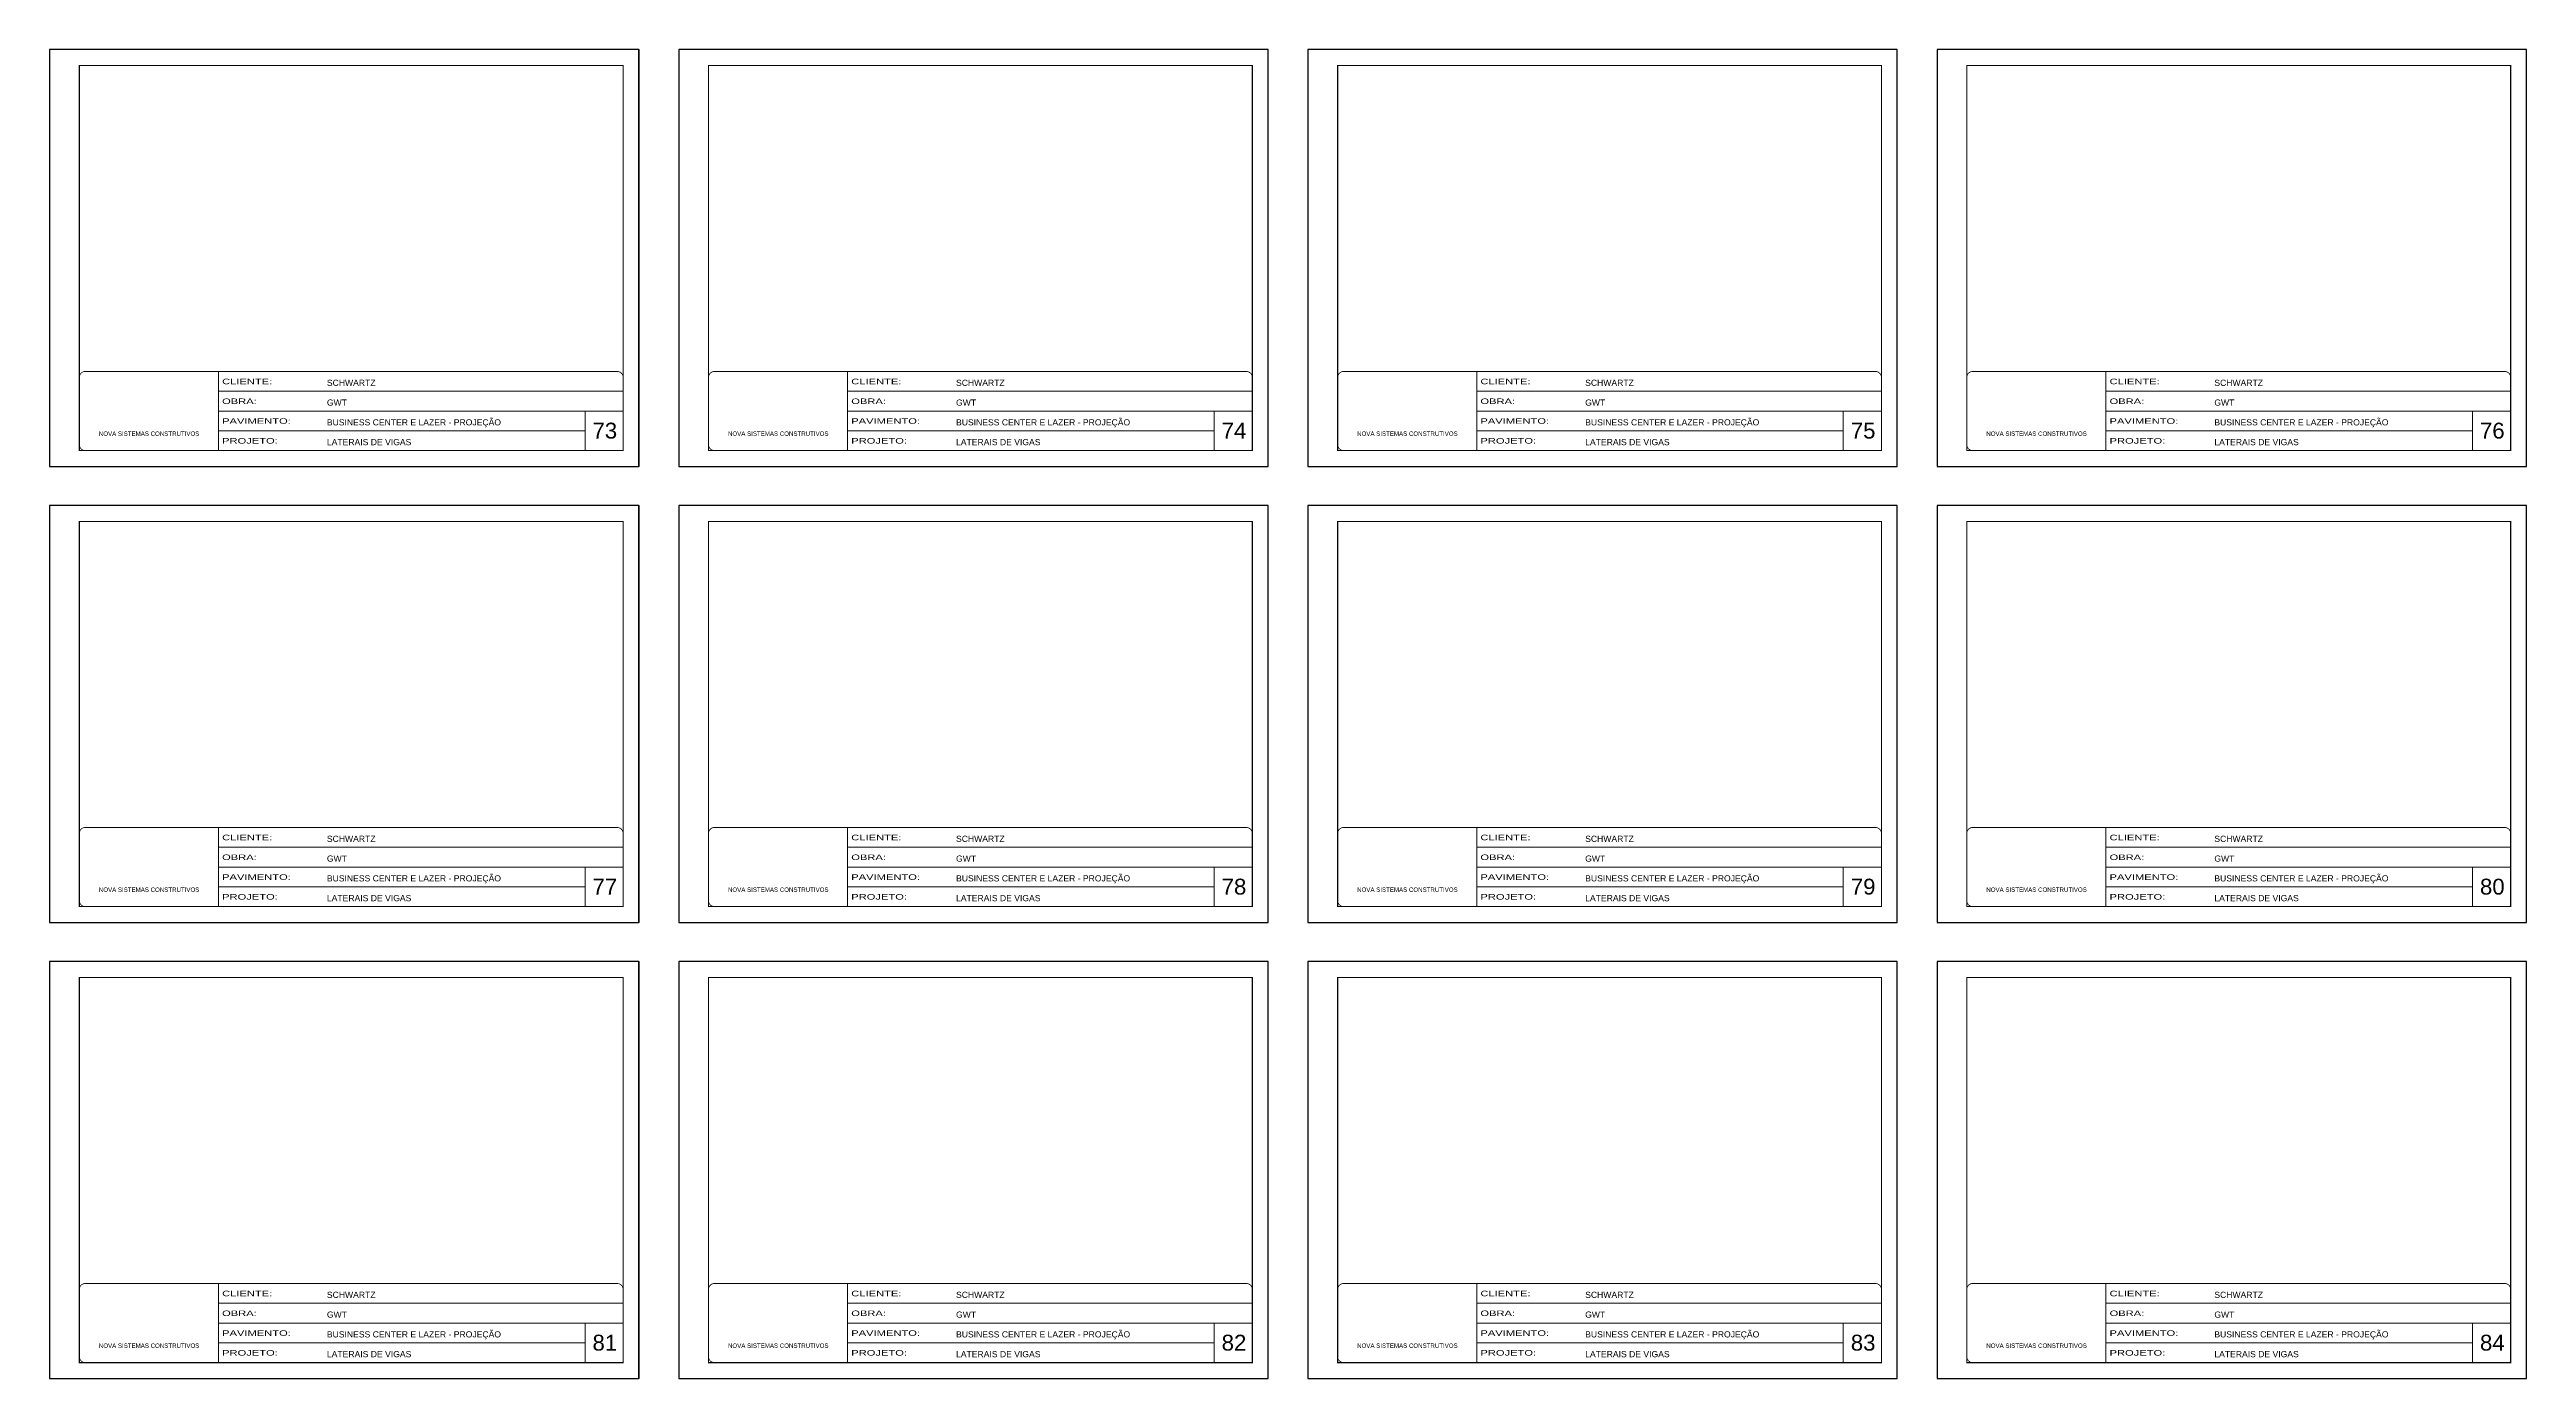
# Model space of a CAD drawing. Extents: x 13154 to 22413, y 1253 to 30260.
# Drawn here: x 13154 to 19394, y 5848 to 9195 of the extents above; entities that cross this region are included whole.
import ezdxf

# ---------------------------------------------------------------- set-up
doc = ezdxf.new("R2010")
doc.units = 0
doc.linetypes.add('CONTINUO', pattern=[0])
doc.linetypes.add('DASHED', pattern=[0.75, 0.5, -0.25])
for name, color, linetype, lineweight in [('CARIMBO', 255, 'Continuous', 9), ('Folhas', 255, 'Continuous', 9), ('SARRAFO DE PRESSAO', 251, 'DASHED', 9)]:
    doc.layers.add(name, color=color, linetype=linetype, lineweight=lineweight)
doc.layers.add('Laje_Perimetro', color=7, linetype='Continuous', plot=False)
doc.styles.add('ARIAL', font='arial.ttf')
doc.styles.add('Tecnologia', font='')
doc.styles.get('Tecnologia').set_extended_font_data('Forgotten Futurist')

# ---------------------------------------------------------------- blocks, each defined once
blk = doc.blocks.new('9999999999')
at = {"color": 30, "linetype": 'CONTINUO'}
for p, q in [((98564.6, 34230.2), (98564.6, 34429.4)), ((98564.6, 34379.6), (99584, 34379.6)), ((98564.6, 34329.8), (99488, 34329.8)), ((99584, 34329.8), (99488, 34329.8)), ((99488, 34329.8), (99488, 34230.2)), ((98564.6, 34280), (99488, 34280))]:
    blk.add_line(p, q, dxfattribs=at)
at = {"color": 30, "linetype": 'CONTINUO', "const_width": 2}
blk.add_lwpolyline([(99584, 34230.2), (99584, 34414.4, 0.414214), (99569, 34429.4), (98229, 34429.4, 0.414214), (98214, 34414.4), (98214, 34245.2, 0.414214), (98229, 34230.2), (99584, 34230.2)], format="xyb", dxfattribs=at)
at = {"layer": 'Folhas'}
blk.add_lwpolyline([(98139, 34190.2), (99624, 34190.2), (99624, 35240.2), (98139, 35240.2)], close=True, dxfattribs=at)
at = {"layer": 'Folhas', "color": 30, "const_width": 3}
blk.add_lwpolyline([(98214, 34230.2), (99584, 34230.2), (99584, 35200.2), (98214, 35200.2)], close=True, dxfattribs=at)
at = {"color": 7, "linetype": 'Continuous', "ltscale": 5, "style": 'ARIAL'}
for s, height, p in [('SCHWARTZ', 15.48, (98837.7, 34393.1)), ('GWT', 15.48, (98837.7, 34343.3)), ('NOVA SISTEMAS CONSTRUTIVOS', 11.059, (98263.2, 34267.2)), ('BUSINESS CENTER E LAZER - PROJEÇÃO', 15.483, (98837.7, 34293.5)), ('LATERAIS DE VIGAS', 15.483, (98837.7, 34243.7))]:
    blk.add_text(s, height=height, dxfattribs=at).set_placement(p)
at = {"layer": 'Folhas', "color": 7, "style": 'Tecnologia', "width": 1.5}
for s, p in [('CLIENTE:', (98573.7, 34397.2)), ('OBRA:', (98573.7, 34347.3)), ('PAVIMENTO:', (98573.7, 34297.5)), ('PROJETO:', (98573.7, 34247.7))]:
    blk.add_text(s, height=14, dxfattribs=at).set_placement(p)

msp = doc.modelspace()

# ---------------------------------------------------------------- linework, layer by layer
at = {"layer": 'Laje_Perimetro'}
for points in [[(14639.38, 9194.82), (13154.38, 9194.82), (13154.38, 8144.82), (14639.38, 8144.82)], [(16224.38, 9194.82), (14739.38, 9194.82), (14739.38, 8144.82), (16224.38, 8144.82)], [(17809.38, 9194.82), (16324.38, 9194.82), (16324.38, 8144.82), (17809.38, 8144.82)], [(19394.38, 9194.82), (17909.38, 9194.82), (17909.38, 8144.82), (19394.38, 8144.82)], [(14639.38, 8046.25), (13154.38, 8046.25), (13154.38, 6996.25), (14639.38, 6996.25)], [(16224.38, 8046.25), (14739.38, 8046.25), (14739.38, 6996.25), (16224.38, 6996.25)], [(17809.38, 8046.25), (16324.38, 8046.25), (16324.38, 6996.25), (17809.38, 6996.25)], [(19394.38, 8046.25), (17909.38, 8046.25), (17909.38, 6996.25), (19394.38, 6996.25)], [(14639.38, 6897.67), (13154.38, 6897.67), (13154.38, 5847.67), (14639.38, 5847.67)], [(16224.38, 6897.67), (14739.38, 6897.67), (14739.38, 5847.67), (16224.38, 5847.67)], [(17809.38, 6897.67), (16324.38, 6897.67), (16324.38, 5847.67), (17809.38, 5847.67)], [(19394.38, 6897.67), (17909.38, 6897.67), (17909.38, 5847.67), (19394.38, 5847.67)]]:
    msp.add_lwpolyline(points, close=True, dxfattribs=at)

# ---------------------------------------------------------------- block references
at = {"layer": 'SARRAFO DE PRESSAO', "color": 6, "linetype": 'ByBlock'}
for p in [(-84984.6, -26045.38), (-83399.6, -26045.38), (-81814.6, -26045.38), (-80229.6, -26045.38), (-84984.6, -27193.96), (-83399.6, -27193.96), (-81814.6, -27193.96), (-80229.6, -27193.96), (-84984.6, -28342.53), (-83399.6, -28342.53), (-81814.6, -28342.53), (-80229.6, -28342.53)]:
    msp.add_blockref('9999999999', p, dxfattribs=at)

# ---------------------------------------------------------------- texts
at = {"layer": 'CARIMBO', "style": 'ARIAL'}
for s, p in [('73', (14522.24, 8214.97)), ('74', (16107.24, 8214.97)), ('75', (17692.24, 8214.97)), ('76', (19277.24, 8214.97)), ('77', (14522.24, 7066.39)), ('78', (16107.24, 7066.39)), ('79', (17692.24, 7066.39)), ('80', (19277.24, 7066.39)), ('81', (14522.24, 5917.82)), ('82', (16107.24, 5917.82)), ('83', (17692.24, 5917.82)), ('84', (19277.24, 5917.82))]:
    msp.add_text(s, height=40, dxfattribs=at).set_placement(p)

doc.saveas('drawing.dxf')
